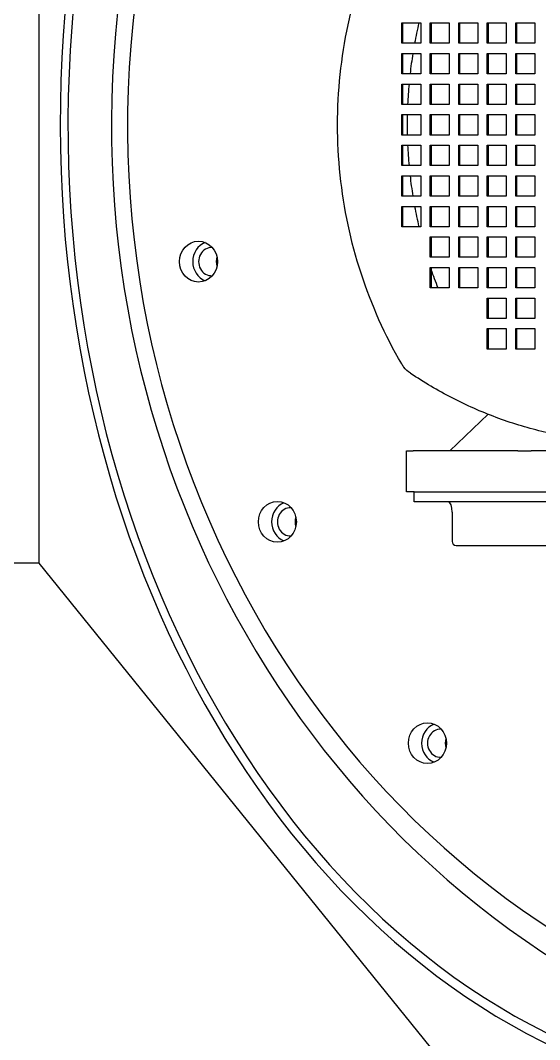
# Model space of a CAD drawing. Header units: millimetres. Extents: x -4172 to 126100, y -2 to 142133.
# Drawn here: x 13073.7 to 13328.4, y 43268.8 to 43768.8 of the extents above; entities that cross this region are included whole.
import ezdxf

# ---------------------------------------------------------------- set-up
doc = ezdxf.new("R2010")
doc.units = ezdxf.units.MM
doc.header["$LTSCALE"] = 100
doc.layers.add('Visible', color=7, linetype='Continuous', lineweight=25)

msp = doc.modelspace()

# ---------------------------------------------------------------- linework, layer by layer
at = {"layer": 'Visible'}
for p, q in [((13082.8, 44052.58), (13082.8, 43502.58)), ((13260.75, 43757.58), (13260.75, 43767.58)), ((13260.75, 43767.58), (13270.07, 43767.58)), ((13261.11, 43767.58), (13261.11, 43757.58)), ((13270.07, 43767.58), (13270.07, 43757.58)), ((13274.74, 43767.58), (13284.06, 43767.58)), ((13274.74, 43757.58), (13274.74, 43767.58)), ((13275.1, 43767.58), (13275.1, 43757.58)), ((13284.06, 43767.58), (13284.06, 43757.58)), ((13288.73, 43757.58), (13288.73, 43767.58)), ((13288.73, 43767.58), (13298.05, 43767.58)), ((13289.09, 43767.58), (13289.09, 43757.58)), ((13298.05, 43767.58), (13298.05, 43757.58)), ((13302.71, 43757.58), (13302.71, 43767.58)), ((13302.71, 43767.58), (13312.04, 43767.58)), ((13303.07, 43767.58), (13303.07, 43757.58)), ((13312.04, 43767.58), (13312.04, 43757.58)), ((13316.7, 43757.58), (13316.7, 43767.58)), ((13316.7, 43767.58), (13326.03, 43767.58)), ((13317.06, 43767.58), (13317.06, 43757.58)), ((13326.03, 43767.58), (13326.03, 43757.58)), ((13270.07, 43757.58), (13260.75, 43757.58)), ((13284.06, 43757.58), (13274.74, 43757.58)), ((13298.05, 43757.58), (13288.73, 43757.58)), ((13312.04, 43757.58), (13302.71, 43757.58)), ((13326.03, 43757.58), (13316.7, 43757.58)), ((13260.75, 43742.58), (13260.75, 43752.58)), ((13260.75, 43752.58), (13270.07, 43752.58)), ((13261.11, 43752.58), (13261.11, 43742.58)), ((13270.07, 43752.58), (13270.07, 43742.58)), ((13274.74, 43752.58), (13284.06, 43752.58)), ((13274.74, 43742.58), (13274.74, 43752.58)), ((13275.1, 43752.58), (13275.1, 43742.58)), ((13284.06, 43752.58), (13284.06, 43742.58)), ((13288.73, 43742.58), (13288.73, 43752.58)), ((13288.73, 43752.58), (13298.05, 43752.58)), ((13289.09, 43752.58), (13289.09, 43742.58)), ((13298.05, 43752.58), (13298.05, 43742.58)), ((13302.71, 43742.58), (13302.71, 43752.58)), ((13302.71, 43752.58), (13312.04, 43752.58)), ((13303.07, 43752.58), (13303.07, 43742.58)), ((13312.04, 43752.58), (13312.04, 43742.58)), ((13316.7, 43742.58), (13316.7, 43752.58)), ((13316.7, 43752.58), (13326.03, 43752.58)), ((13317.06, 43752.58), (13317.06, 43742.58)), ((13326.03, 43752.58), (13326.03, 43742.58)), ((13270.07, 43742.58), (13260.75, 43742.58)), ((13284.06, 43742.58), (13274.74, 43742.58)), ((13298.05, 43742.58), (13288.73, 43742.58)), ((13312.04, 43742.58), (13302.71, 43742.58)), ((13326.03, 43742.58), (13316.7, 43742.58)), ((13260.75, 43727.58), (13260.75, 43737.58)), ((13260.75, 43737.58), (13270.07, 43737.58)), ((13261.11, 43737.58), (13261.11, 43727.58)), ((13270.07, 43737.58), (13270.07, 43727.58)), ((13274.74, 43737.58), (13284.06, 43737.58)), ((13274.74, 43727.58), (13274.74, 43737.58)), ((13275.1, 43737.58), (13275.1, 43727.58)), ((13284.06, 43737.58), (13284.06, 43727.58)), ((13288.73, 43727.58), (13288.73, 43737.58)), ((13288.73, 43737.58), (13298.05, 43737.58)), ((13289.09, 43737.58), (13289.09, 43727.58)), ((13298.05, 43737.58), (13298.05, 43727.58)), ((13302.71, 43727.58), (13302.71, 43737.58)), ((13302.71, 43737.58), (13312.04, 43737.58)), ((13303.07, 43737.58), (13303.07, 43727.58)), ((13312.04, 43737.58), (13312.04, 43727.58)), ((13316.7, 43727.58), (13316.7, 43737.58)), ((13316.7, 43737.58), (13326.03, 43737.58)), ((13317.06, 43737.58), (13317.06, 43727.58)), ((13326.03, 43737.58), (13326.03, 43727.58)), ((13270.07, 43727.58), (13260.75, 43727.58)), ((13284.06, 43727.58), (13274.74, 43727.58)), ((13298.05, 43727.58), (13288.73, 43727.58)), ((13312.04, 43727.58), (13302.71, 43727.58)), ((13326.03, 43727.58), (13316.7, 43727.58)), ((13260.75, 43712.58), (13260.75, 43722.58)), ((13260.75, 43722.58), (13270.07, 43722.58)), ((13261.11, 43722.58), (13261.11, 43712.58)), ((13270.07, 43722.58), (13270.07, 43712.58)), ((13274.74, 43722.58), (13284.06, 43722.58)), ((13274.74, 43712.58), (13274.74, 43722.58)), ((13275.1, 43722.58), (13275.1, 43712.58)), ((13284.06, 43722.58), (13284.06, 43712.58)), ((13288.73, 43722.58), (13298.05, 43722.58)), ((13288.73, 43712.58), (13288.73, 43722.58)), ((13289.09, 43722.58), (13289.09, 43712.58)), ((13298.05, 43722.58), (13298.05, 43712.58)), ((13302.71, 43722.58), (13312.04, 43722.58)), ((13302.71, 43712.58), (13302.71, 43722.58)), ((13303.07, 43722.58), (13303.07, 43712.58)), ((13312.04, 43722.58), (13312.04, 43712.58)), ((13316.7, 43722.58), (13326.03, 43722.58)), ((13316.7, 43712.58), (13316.7, 43722.58)), ((13317.06, 43722.58), (13317.06, 43712.58)), ((13326.03, 43722.58), (13326.03, 43712.58)), ((13270.07, 43712.58), (13260.75, 43712.58)), ((13284.06, 43712.58), (13274.74, 43712.58)), ((13298.05, 43712.58), (13288.73, 43712.58)), ((13312.04, 43712.58), (13302.71, 43712.58)), ((13326.03, 43712.58), (13316.7, 43712.58)), ((13260.75, 43697.58), (13260.75, 43707.58)), ((13260.75, 43707.58), (13270.07, 43707.58)), ((13261.11, 43707.58), (13261.11, 43697.58)), ((13270.07, 43707.58), (13270.07, 43697.58)), ((13274.74, 43707.58), (13284.06, 43707.58)), ((13274.74, 43697.58), (13274.74, 43707.58)), ((13275.1, 43707.58), (13275.1, 43697.58)), ((13284.06, 43707.58), (13284.06, 43697.58)), ((13288.73, 43707.58), (13298.05, 43707.58)), ((13288.73, 43697.58), (13288.73, 43707.58)), ((13289.09, 43707.58), (13289.09, 43697.58)), ((13298.05, 43707.58), (13298.05, 43697.58)), ((13302.71, 43707.58), (13312.04, 43707.58)), ((13302.71, 43697.58), (13302.71, 43707.58)), ((13303.07, 43707.58), (13303.07, 43697.58)), ((13312.04, 43707.58), (13312.04, 43697.58)), ((13316.7, 43707.58), (13326.03, 43707.58)), ((13316.7, 43697.58), (13316.7, 43707.58)), ((13317.06, 43707.58), (13317.06, 43697.58)), ((13326.03, 43707.58), (13326.03, 43697.58)), ((13270.07, 43697.58), (13260.75, 43697.58)), ((13284.06, 43697.58), (13274.74, 43697.58)), ((13298.05, 43697.58), (13288.73, 43697.58)), ((13312.04, 43697.58), (13302.71, 43697.58)), ((13326.03, 43697.58), (13316.7, 43697.58)), ((13260.75, 43682.58), (13260.75, 43692.58)), ((13260.75, 43692.58), (13270.07, 43692.58)), ((13261.11, 43692.58), (13261.11, 43682.58)), ((13270.07, 43692.58), (13270.07, 43682.58)), ((13274.74, 43692.58), (13284.06, 43692.58)), ((13274.74, 43682.58), (13274.74, 43692.58)), ((13275.1, 43692.58), (13275.1, 43682.58)), ((13284.06, 43692.58), (13284.06, 43682.58)), ((13288.73, 43692.58), (13298.05, 43692.58)), ((13288.73, 43682.58), (13288.73, 43692.58)), ((13289.09, 43692.58), (13289.09, 43682.58)), ((13298.05, 43692.58), (13298.05, 43682.58)), ((13302.71, 43692.58), (13312.04, 43692.58)), ((13302.71, 43682.58), (13302.71, 43692.58)), ((13303.07, 43692.58), (13303.07, 43682.58)), ((13312.04, 43692.58), (13312.04, 43682.58)), ((13316.7, 43692.58), (13326.03, 43692.58)), ((13316.7, 43682.58), (13316.7, 43692.58)), ((13317.06, 43692.58), (13317.06, 43682.58)), ((13326.03, 43692.58), (13326.03, 43682.58)), ((13270.07, 43682.58), (13260.75, 43682.58)), ((13284.06, 43682.58), (13274.74, 43682.58)), ((13298.05, 43682.58), (13288.73, 43682.58)), ((13312.04, 43682.58), (13302.71, 43682.58)), ((13326.03, 43682.58), (13316.7, 43682.58)), ((13260.75, 43667.58), (13260.75, 43677.58)), ((13260.75, 43677.58), (13270.07, 43677.58)), ((13261.11, 43677.58), (13261.11, 43667.58)), ((13270.07, 43677.58), (13270.07, 43667.58)), ((13274.74, 43677.58), (13284.06, 43677.58)), ((13274.74, 43667.58), (13274.74, 43677.58)), ((13275.1, 43677.58), (13275.1, 43667.58)), ((13284.06, 43677.58), (13284.06, 43667.58)), ((13288.73, 43677.58), (13298.05, 43677.58)), ((13288.73, 43667.58), (13288.73, 43677.58)), ((13289.09, 43677.58), (13289.09, 43667.58)), ((13298.05, 43677.58), (13298.05, 43667.58)), ((13302.71, 43677.58), (13312.04, 43677.58)), ((13302.71, 43667.58), (13302.71, 43677.58)), ((13303.07, 43677.58), (13303.07, 43667.58)), ((13312.04, 43677.58), (13312.04, 43667.58)), ((13316.7, 43677.58), (13326.03, 43677.58)), ((13316.7, 43667.58), (13316.7, 43677.58)), ((13317.06, 43677.58), (13317.06, 43667.58)), ((13326.03, 43677.58), (13326.03, 43667.58)), ((13270.07, 43667.58), (13260.75, 43667.58)), ((13284.06, 43667.58), (13274.74, 43667.58)), ((13298.05, 43667.58), (13288.73, 43667.58)), ((13312.04, 43667.58), (13302.71, 43667.58)), ((13326.03, 43667.58), (13316.7, 43667.58)), ((13274.74, 43662.58), (13284.06, 43662.58)), ((13274.74, 43652.58), (13274.74, 43662.58)), ((13275.1, 43662.58), (13275.1, 43652.58)), ((13284.06, 43662.58), (13284.06, 43652.58)), ((13288.73, 43652.58), (13288.73, 43662.58)), ((13288.73, 43662.58), (13298.05, 43662.58)), ((13289.09, 43662.58), (13289.09, 43652.58)), ((13298.05, 43662.58), (13298.05, 43652.58)), ((13302.71, 43662.58), (13312.04, 43662.58)), ((13302.71, 43652.58), (13302.71, 43662.58)), ((13303.07, 43662.58), (13303.07, 43652.58)), ((13312.04, 43662.58), (13312.04, 43652.58)), ((13316.7, 43662.58), (13326.03, 43662.58)), ((13316.7, 43652.58), (13316.7, 43662.58)), ((13317.06, 43662.58), (13317.06, 43652.58)), ((13326.03, 43662.58), (13326.03, 43652.58)), ((13284.06, 43652.58), (13274.74, 43652.58)), ((13298.05, 43652.58), (13288.73, 43652.58)), ((13312.04, 43652.58), (13302.71, 43652.58)), ((13326.03, 43652.58), (13316.7, 43652.58)), ((13274.74, 43647.58), (13284.06, 43647.58)), ((13274.74, 43637.58), (13274.74, 43647.58)), ((13275.1, 43647.58), (13275.1, 43637.58)), ((13284.06, 43647.58), (13284.06, 43637.58)), ((13288.73, 43637.58), (13288.73, 43647.58)), ((13288.73, 43647.58), (13298.05, 43647.58)), ((13289.09, 43647.58), (13289.09, 43637.58)), ((13298.05, 43647.58), (13298.05, 43637.58)), ((13302.71, 43647.58), (13312.04, 43647.58)), ((13302.71, 43637.58), (13302.71, 43647.58)), ((13303.07, 43647.58), (13303.07, 43637.58)), ((13312.04, 43647.58), (13312.04, 43637.58)), ((13316.7, 43647.58), (13326.03, 43647.58)), ((13316.7, 43637.58), (13316.7, 43647.58)), ((13317.06, 43647.58), (13317.06, 43637.58)), ((13326.03, 43647.58), (13326.03, 43637.58)), ((13284.06, 43637.58), (13274.74, 43637.58)), ((13298.05, 43637.58), (13288.73, 43637.58)), ((13312.04, 43637.58), (13302.71, 43637.58)), ((13326.03, 43637.58), (13316.7, 43637.58)), ((13302.71, 43632.58), (13312.04, 43632.58)), ((13302.71, 43622.58), (13302.71, 43632.58)), ((13303.07, 43632.58), (13303.07, 43622.58)), ((13312.04, 43632.58), (13312.04, 43622.58)), ((13316.7, 43622.58), (13316.7, 43632.58)), ((13316.7, 43632.58), (13326.03, 43632.58)), ((13317.06, 43632.58), (13317.06, 43622.58)), ((13326.03, 43632.58), (13326.03, 43622.58)), ((13312.04, 43622.58), (13302.71, 43622.58)), ((13326.03, 43622.58), (13316.7, 43622.58)), ((13302.71, 43617.58), (13312.04, 43617.58)), ((13302.71, 43607.58), (13302.71, 43617.58)), ((13303.07, 43617.58), (13303.07, 43607.58)), ((13312.04, 43617.58), (13312.04, 43607.58)), ((13316.7, 43607.58), (13316.7, 43617.58)), ((13316.7, 43617.58), (13326.03, 43617.58)), ((13317.06, 43617.58), (13317.06, 43607.58)), ((13326.03, 43617.58), (13326.03, 43607.58)), ((13312.04, 43607.58), (13302.71, 43607.58)), ((13326.03, 43607.58), (13316.7, 43607.58)), ((13265.04, 43595.66), (13265.04, 43595.66)), ((13284.4, 43557.58), (13303.11, 43575.57)), ((13263.13, 43557.58), (13266.33, 43557.58)), ((13263.13, 43537.58), (13263.13, 43557.58)), ((13317.7, 43557.58), (13266.33, 43557.58)), ((13317.7, 43557.58), (13324.17, 43557.58)), ((13345.1, 43557.58), (13324.17, 43557.58)), ((13266.33, 43537.58), (13263.13, 43537.58)), ((13266.82, 43537.58), (13266.33, 43537.58)), ((13266.82, 43537.58), (13268.1, 43537.58)), ((13266.82, 43532.58), (13266.82, 43537.58)), ((13268.1, 43537.58), (13386.54, 43537.58)), ((13268.1, 43532.58), (13266.82, 43532.58)), ((13386.54, 43532.58), (13268.1, 43532.58)), ((13285.49, 43527.58), (13285.49, 43513.23)), ((13287.36, 43511.23), (13332.99, 43511.23)), ((13082.8, 43502.58), (12836.71, 43502.58)), ((13082.8, 43502.58), (13325.24, 43202.58))]:
    msp.add_line(p, q, dxfattribs=at)
for centre, major_axis, ratio, start_param, end_param in [((13461.26, 43717.58), (0, 481.5), 0.764292, 0.18649, 3.049971), ((13461.26, 43717.58), (0, -476.5), 0.764292, 3.260217, 6.201394), ((13562.74, 43717.58), (0, 476.5), 0.932595, 0.125832, 2.872934), ((13556.24, 43717.58), (0, 461), 0.932595, 0.023162, 2.902935), ((13456.29, 43717.58), (0, 206.82), 0.932595, 1.326624, 1.376167), ((13456.29, 43717.58), (0, 206.82), 0.932595, 1.400751, 1.449623), ((13456.29, 43717.58), (0, 206.82), 0.932595, 1.473944, 1.522427), ((13456.29, 43717.58), (0, 206.82), 0.932595, 1.546619, 1.594974), ((13456.29, 43717.58), (0, 206.82), 0.932595, 1.619166, 1.667649), ((13456.29, 43717.58), (0, 206.82), 0.932595, 1.691969, 1.740842), ((13456.29, 43717.58), (0, 206.82), 0.932595, 1.765425, 1.814969), ((13167.58, 43650.47), (0, 10), 0.932595, 0.355768, 2.785824), ((13167.58, 43650.47), (0, 6.92), 0.932595, 6.245616, 9.462348), ((13176.24, 43650.47), (0, 6.92), 0.932595, 1.231504, 1.910089), ((13456.29, 43717.58), (0, 206.82), 0.932595, 1.920671, 1.967961), ((13206.26, 43522.82), (0, 10), 0.932595, 0.355768, 2.785824), ((13206.26, 43522.82), (0, 6.92), 0.932595, 6.245616, 9.462348), ((13283.69, 43527.58), (0, 5), 0.360925, 4.712389, 6.283185), ((13214.92, 43522.82), (0, 6.92), 0.932595, 1.231504, 1.910089), ((13287.36, 43513.23), (0, -2), 0.932595, 4.712389, 6.283185), ((13279.84, 43414.23), (0, 10), 0.932595, 0.355768, 2.785824), ((13279.84, 43414.23), (0, 6.92), 0.932595, 6.245616, 9.462348), ((13288.5, 43414.23), (0, 6.92), 0.932595, 1.231504, 1.910089)]:
    msp.add_ellipse(centre, major_axis=major_axis, ratio=ratio, start_param=start_param, end_param=end_param, dxfattribs=at)
for centre in [(13161.08, 43650.47), (13199.76, 43522.82), (13273.34, 43414.23)]:
    msp.add_ellipse(centre, major_axis=(0, -10), ratio=0.932595, dxfattribs=at)
for points, knots in [([(13260.74, 43600.25), (13252.55, 43614.26), (13245.85, 43629.23), (13235.72, 43660.38), (13232.29, 43676.55), (13228.85, 43709.29), (13228.85, 43725.86), (13232.29, 43758.61), (13235.72, 43774.78), (13245.85, 43805.92), (13252.55, 43820.9), (13260.74, 43834.91)], [2.582123, 2.582123, 2.582123, 2.582123, 2.805911, 2.805911, 3.029699, 3.029699, 3.253487, 3.253487, 3.477274, 3.477274, 3.701062, 3.701062, 3.701062, 3.701062]), ([(13264.98, 43595.71), (13263.76, 43596.54), (13262.66, 43597.57), (13261.39, 43599.21), (13261.05, 43599.72), (13260.74, 43600.25)], [0.0079534, 0.0079534, 0.0079534, 0.0079534, 0.4486999, 0.4486999, 0.6320857, 0.6320857, 0.6320857, 0.6320857]), ([(13375.78, 43561.58), (13367.98, 43561.58), (13360.19, 43562.05), (13344.7, 43563.91), (13337.01, 43565.31), (13321.82, 43569.02), (13314.33, 43571.33), (13299.64, 43576.82), (13292.44, 43580.01), (13278.43, 43587.22), (13271.62, 43591.25), (13265.04, 43595.66)], [1.5707963, 1.5707963, 1.5707963, 1.5707963, 1.6826967, 1.6826967, 1.794597, 1.794597, 1.9064974, 1.9064974, 2.0183977, 2.0183977, 2.1302981, 2.1302981, 2.1302981, 2.1302981])]:
    msp.add_open_spline(points, degree=3, knots=knots, dxfattribs=at)

doc.saveas('drawing.dxf')
